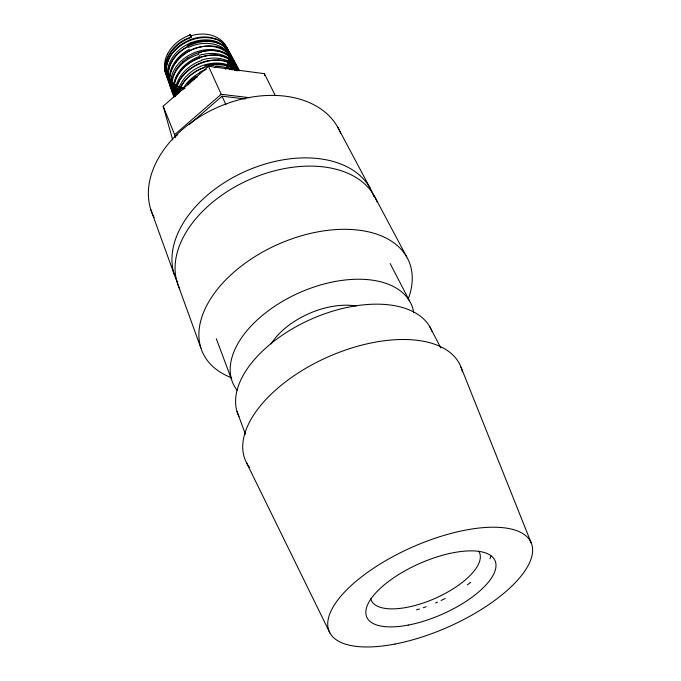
<?xml version="1.0" encoding="UTF-8"?>
<svg xmlns="http://www.w3.org/2000/svg" width="681" height="681" viewBox="0 0 681 681"><rect width="100%" height="100%" fill="white"/><g stroke="black" fill="none" stroke-linecap="round" stroke-linejoin="round"><path stroke-width="1.02" d="M166.743 64.899L167.824 61.375M164.793 67.104C166.3 52.999 177.46 41.226 190.884 37.251L190.561 35.923A33.165 26.023 -24.2 0 1 222.253 41.26A33.165 26.023 -24.2 0 1 225.249 69.181M174.634 81.209L176.183 77.6M167.415 54.08L165.977 57.519A33.463 26.882 -26.4 0 0 164.581 67.904L165.364 72.118A33.233 26.159 -20.7 0 0 184.228 88.47M173.587 65.844L175.834 62.482M172.719 139.946L163.185 106.245L208.548 66.304L264.432 73.676L275.201 95.434M175.46 137.724L174.608 134.676L221.197 94.293L249.604 97.698M175.383 136.617L177.758 134.566M189.624 124.282L222.057 96.2L245.228 98.958M184.951 53.731L188.611 51.407M195.532 78.094L197.405 76.851M185.896 47.329L189.693 45.321M196.29 71.079L200.265 68.977M198.316 58.098L202.478 56.668M188.109 35.65L190.05 34.935L190.008 34.271L191.072 36.91L190.561 35.923M204.802 67.342L204.675 67.385A34.076 25.946 -27.5 0 0 198.333 70.083A34.093 26.755 -24.4 0 0 178.916 92.42M199.456 52.216L203.636 51.135M212.949 65.138L217.188 64.738M215.068 54.991L219.069 55.331M215.945 50.556L219.75 51.245A35.199 26.397 -25.6 0 1 229.429 55.791A34.544 25.861 -25.1 0 1 231.966 57.987A35.123 26.261 -24.1 0 1 236.792 66.287L237.414 69.453M229.029 66.227L232.468 67.581M217.188 42.894L220.491 44.239A34.322 25.938 -25.1 0 1 228.28 50.42M228.297 50.403L230.067 53.05A34.28 25.904 -23.5 0 1 232.459 60.541A33.931 25.929 -21.6 0 1 231.693 69.53M337.657 127.049L369.945 187.786M374.192 195.762L406.727 256.95M429.592 326.386L440.845 347.948M390.145 263.538L409.46 300.84M190.884 37.251L190.05 34.935M246.531 462.782L329.868 632.853M208.548 66.304L221.197 94.293M222.057 96.2L225.913 104.738M163.185 106.245L174.608 134.676M460.943 366.999L531.384 543.31M216.303 338.721L231.583 379.513M237.031 411.511L245.466 434.291M150.893 209.876L174.276 274.477M177.341 282.955L200.904 348.042M166.215 74.152L165.653 71.505A33.258 25.938 -27.7 0 1 191.14 37.455M166.47 75.293L167.364 78.528A33.999 27.342 -24.3 0 0 172.744 86.921M264.432 73.676L264.824 75.761M164.547 67.913L165.049 71.233A33.556 27.095 -24.7 0 0 169.322 80.094A32.952 26.585 -23.3 0 0 172.897 83.644A33.548 27.036 -22.9 0 0 180.465 87.951M173.051 92.088L173.561 95.553A35.684 28.21 -24.7 0 0 174.021 97.221M164.623 67.853L164.598 67.453A33.165 26.023 -24.2 0 0 185.028 88.275M238.946 416.431A105.521 58.498 -23.9 0 1 311.685 318.946A105.521 58.498 -23.9 0 1 432.043 331.451M249.433 467.336A117.472 61.588 -23.9 0 1 327.101 357.321A117.472 61.588 -23.9 0 1 462.416 371.852M154.136 217.605A102.414 71.777 -24.1 0 1 216.439 107.853A102.414 71.777 -24.1 0 1 340.645 133.272M177.469 282.036A107.257 70.254 -24 0 1 246.675 170.769A107.257 70.254 -24 0 1 373.792 196.528M179.69 288.829A107.887 70.015 -24 0 1 249.757 179.452A107.887 70.015 -24 0 1 377.078 201.84M231.48 377.734A112.774 67.972 -24 0 1 217.707 288.906A112.774 67.972 -24 0 1 350.911 229.48A112.774 67.972 -24 0 1 408.251 298.865M490.865 555.705A70.977 28.798 -23.8 0 1 489.988 558.829M470.682 582.281A70.977 28.798 -23.8 0 1 467.413 584.817M445.246 598.437A70.977 28.798 -23.8 0 1 441.101 600.472M437.517 602.115A70.977 28.798 -23.8 0 1 435.593 602.957M426.144 606.72A70.977 28.798 -23.8 0 1 423.31 607.724M419.445 608.993A70.977 28.798 -23.8 0 1 416.534 609.887M478.717 551.176A59.128 23.98 -23.8 0 1 434.946 598.446A59.128 23.98 -23.8 0 1 370.736 598.71M237.056 390.247A97.519 56.131 -23.9 0 1 300.066 292.404A97.519 56.131 -23.9 0 1 413.759 312.698M271.072 343.879A61.511 35.361 -23.9 0 1 356.018 305.982M188.152 35.795A33.165 25.997 -27.8 0 0 174.438 44.682A33.505 26.627 -27.5 0 0 167.492 54.105M183.904 89.126A33.309 26.712 -21.9 0 1 180.405 88.036M229.497 63.486A33.701 25.827 -21.7 0 1 227.863 68.347M229.974 60.226A33.148 25.24 -22.6 0 1 229.454 63.486M230.008 60.226A33.761 25.648 -23.1 0 0 228.646 50.896L227.258 48.096A33.846 25.674 -24.8 0 0 220.457 41.286A33.224 25.299 -26 0 0 215.851 38.953M172.761 53.05A33.667 25.674 -26.3 0 1 215.613 39.311M167.892 61.384A33.973 26.959 -27.3 0 1 172.651 52.999M166.496 75.285A34.024 27.266 -26.1 0 1 166.802 64.899M172.761 86.904A33.437 26.857 -23.2 0 0 175.366 89.126A34.093 27.325 -22.6 0 0 179.886 91.858M217.145 42.963A34.305 26.099 -26.5 0 0 205.824 41.439A33.761 25.887 -27.2 0 0 201.789 41.72M189.727 45.414A34.373 26.474 -27.4 0 1 201.78 41.796M176.2 55.365A34.45 26.925 -27.7 0 1 185.956 47.415M172.463 60.149A33.82 26.721 -27.3 0 1 176.141 55.323M168.624 68.875A34.416 27.257 -27.1 0 1 172.523 60.175M177.137 94.25A34.237 27.283 -26.3 0 1 168.845 68.883M234.86 70.679A34.688 26.227 -22.3 0 0 235.098 67.376L234.817 64.15A34.757 26.125 -23.8 0 0 231.148 55.399A34.144 25.674 -25 0 0 227.786 51.833A34.748 26.15 -25.4 0 0 220.201 47.619A34.501 26.091 -26.3 0 0 198.605 47.483M188.663 51.492A34.859 26.806 -27.5 0 1 198.588 47.364M175.919 62.524A34.893 27.231 -27.6 0 1 185.019 53.808M173.664 65.87A34.867 27.555 -26.8 0 0 169.714 76.519A34.305 27.274 -25.9 0 0 169.356 80.094A34.927 27.819 -25.4 0 0 171.459 90.139L173.136 93.093A35.012 27.904 -23.6 0 0 175.221 95.8M203.636 51.237A35.199 26.653 -26.9 0 1 215.911 50.641M187.709 57.979A35.267 27.078 -27.5 0 1 199.482 52.318M182.559 61.937A34.654 26.917 -27.5 0 1 187.658 57.919M175.928 69.947A35.25 27.461 -27.4 0 1 182.619 61.988M176.056 69.998A35.003 27.487 -26.9 0 0 171.544 89.526A35.352 28.057 -25 0 0 173.698 96.021M227.914 58.191A35.233 26.372 -22.3 0 1 239.269 70.841M219.027 55.408A35.557 26.576 -25.9 0 1 227.99 58.098M202.495 56.77A35.591 26.891 -27 0 1 215.034 55.084M186.943 64.806A35.557 27.249 -27.6 0 1 198.35 58.208M186.883 64.755A34.978 27.07 -27.5 0 0 183.623 67.623A35.633 27.708 -27.3 0 0 176.268 77.617M173.085 92.088A35.625 28.015 -26.2 0 1 174.711 81.218M238.742 69.751A35.846 26.542 -24.7 0 0 232.553 64.082A35.174 26.159 -25.9 0 0 227.718 61.699A35.795 26.661 -26.1 0 0 218.167 59.911M182.193 76.766A35.582 26.687 -26.9 0 1 218.065 60.243M182.048 76.698A35.897 27.861 -27.1 0 0 176.983 85.448L175.741 89.109A35.923 28.168 -25.9 0 0 175.017 96.379M232.425 67.632A36.033 26.568 -25 0 1 236.937 70.373M217.162 64.84A35.991 26.729 -26.4 0 1 228.986 66.295M200.308 69.079A36.025 27.104 -27.3 0 1 212.94 65.24M186.1 79.447A36.084 27.563 -27.5 0 1 196.349 71.173M182.159 84.41A35.412 27.351 -27.1 0 1 186.032 79.405M178.09 93.408A36.025 27.895 -26.9 0 1 182.227 84.435M187.947 84.955A36.161 27.572 -27.4 0 1 195.6 78.179M229.54 68.841A33.318 26.108 -20.7 0 0 228.722 51.671A33.352 25.231 -24.6 0 0 190.135 43.031M168.122 78.707A33.386 26.006 -27.7 0 1 190.161 43.082M179.188 92.846A33.412 26.814 -24.6 0 1 168.173 78.741M180.405 91.118A33.352 26.253 -20.8 0 1 167.262 76.757M167.185 76.732A33.318 26.806 -25 0 1 188.875 40.4M188.841 40.298A33.301 25.98 -27.7 0 1 227.743 49.585A33.267 25.248 -24.3 0 1 227.131 68.219M188.331 47.415A33.463 26.091 -20.7 0 1 220.763 46.666A33.463 26.091 -20.7 0 1 232.962 69.913M189.344 49.321A33.514 26.091 -27.7 0 0 170.897 85.84A33.531 26.806 -24.3 0 0 177.051 94.565M177.988 93.263A33.48 26.167 -20.8 0 1 170.071 83.865A33.454 26.806 -24.4 0 1 187.99 46.683M187.377 45.55A33.412 26.04 -27.7 0 1 220.474 44.103A33.412 26.04 -27.7 0 1 230.791 69.428M176.124 94.846A33.607 26.125 -20.8 0 1 173.161 90.879M173.272 90.811A33.556 26.797 -24.1 0 1 191.165 49.849A33.556 26.797 -24.1 0 1 233.975 63.239M233.651 63.35A33.522 25.214 -23.7 0 1 233.983 65.776M233.804 65.81A33.514 25.24 -23.2 0 1 233.728 68.994M235.022 67.887A33.565 26.065 -20.8 0 1 235.107 69.471M234.622 65.376A33.582 25.214 -23.4 0 1 234.971 67.896M174.123 92.795A33.616 25.188 -23.9 0 1 192.706 53.399A33.616 25.188 -23.9 0 1 234.919 65.265M175.638 95.723A33.667 26.789 -23.8 0 1 173.885 92.922M202.538 54.565A33.727 25.163 -23.9 0 1 236.92 69.922M199.269 55.357A33.744 25.784 -27.5 0 1 202.521 54.378M175.289 96.455A33.778 25.887 -27.5 0 1 199.55 56.489M175.57 96.047A33.718 26.125 -20.8 0 1 198.622 54.412M198.324 53.229A33.692 25.852 -27.5 0 1 201.465 52.284M201.414 51.756A33.675 25.742 -27.4 0 1 235.754 67.887M235.677 67.955A33.633 25.197 -23.5 0 1 235.873 69.505M201.448 60.107A33.854 25.137 -24.1 0 1 237.814 70.79M175.409 94.863A33.888 25.878 -27.5 0 1 201.491 60.549M175.468 95.544A33.905 26.755 -25 0 1 175.357 94.88M175.017 95.408A33.846 26.772 -24.8 0 1 174.481 92.863M174.353 92.897A33.829 26.746 -25.2 0 1 200.325 57.757M200.282 57.272A33.803 25.801 -27.5 0 1 237.303 70.109A33.778 25.154 -24 0 1 237.397 70.407M200.52 66.338A33.99 25.12 -24.5 0 1 236.894 70.841M177.409 93.85A34.016 25.921 -27.5 0 1 200.546 66.397M176.013 95.28A33.956 26.746 -24.9 0 1 199.218 63.614M199.175 63.512A33.939 25.895 -27.5 0 1 236.997 69.802M215.588 66.449A34.093 26.006 -20.9 0 1 232.051 69.879M199.49 72.348A34.135 25.572 -27.1 0 1 206.292 69.471M214.243 67.666A34.135 25.572 -27.1 0 1 215.409 67.53M182.661 89.398A34.161 26.006 -27.5 0 1 199.763 72.858M204.521 66.048A34.041 25.776 -27.4 0 1 235.6 70.083M187.045 84.325A34.203 26.738 -24.1 0 1 196.341 76.272M181.921 90.479A33.284 26.814 -24.7 0 1 166.283 74.127M394.971 644.047A110.288 43.78 -23.8 0 0 531.086 542.587A110.288 43.78 -23.8 0 0 364.454 574.628A110.288 43.78 -23.8 0 0 394.971 644.047M408.268 625.073A70.075 27.768 -23.8 0 0 495.07 560.71A70.075 27.768 -23.8 0 0 389.387 580.833A70.075 27.768 -23.8 0 0 408.268 625.073"/></g></svg>
